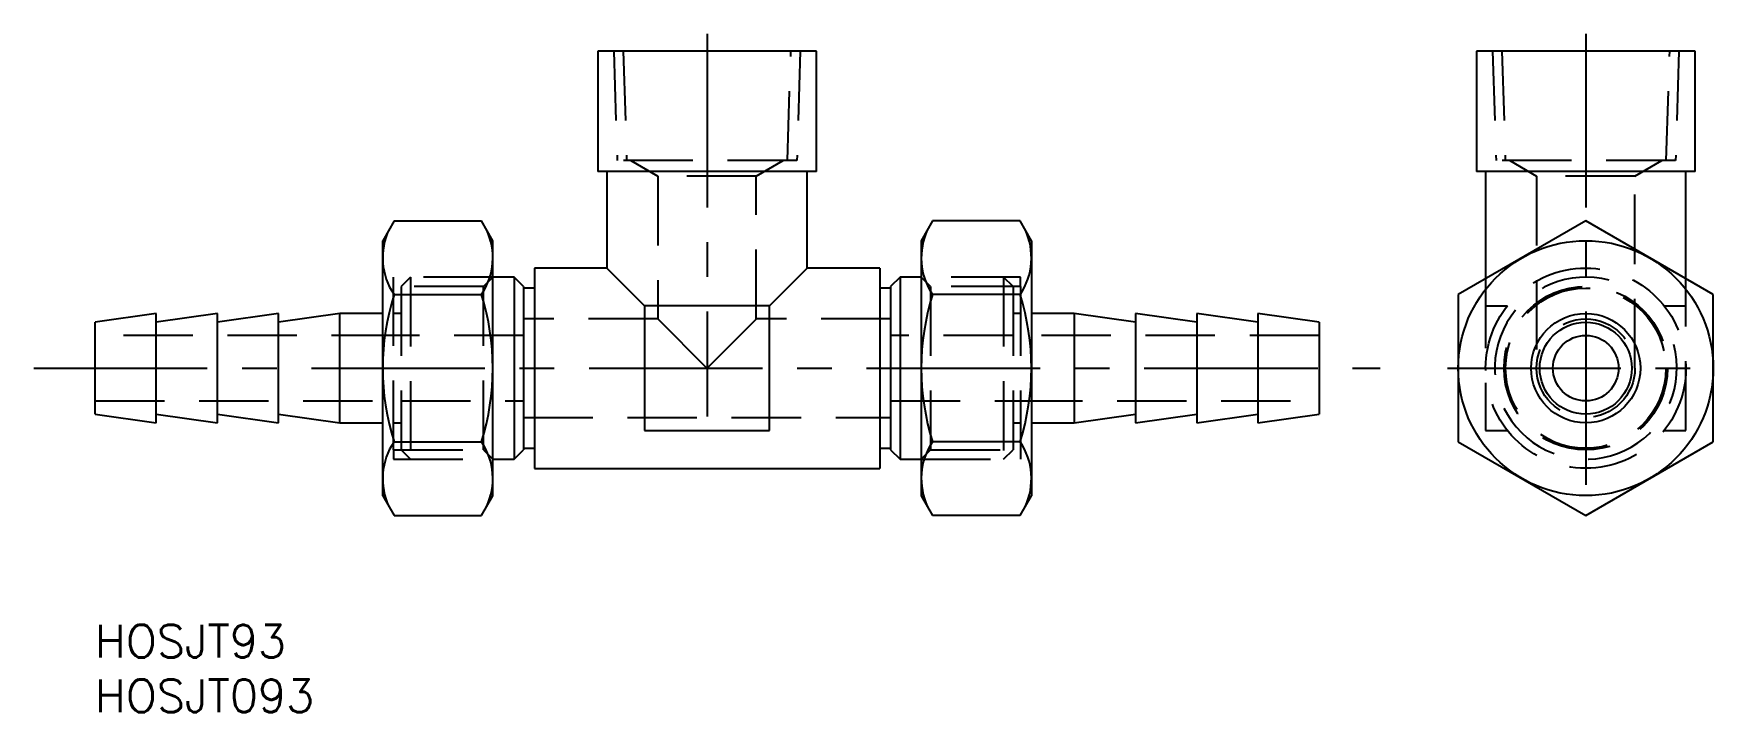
# Model space of a CAD drawing. Extents: x -6 to 149, y -8 to 54.
import ezdxf

# ---------------------------------------------------------------- set-up
doc = ezdxf.new("R2010")
doc.units = 0
doc.header["$LTSCALE"] = 0.5
doc.linetypes.add('CENTER', pattern=[50.8, 31.75, -6.35, 6.35, -6.35])
doc.linetypes.add('DASHED', pattern=[19.05, 12.7, -6.35])
for name, color, linetype in [('MSM_CENTER', 1, 'CENTER'), ('MSM_CONTINUOUS', 7, 'CONTINUOUS'), ('MSM_DASHED', 4, 'DASHED'), ('MSM_PART_NUMBER', 7, 'CONTINUOUS')]:
    doc.layers.add(name, color=color, linetype=linetype)
doc.styles.get("Standard").update_dxf_attribs({"font": 'txt.shx', "height": 3, "bigfont": 'bigfont.shx'})

msp = doc.modelspace()

# ---------------------------------------------------------------- linework, layer by layer
at = {"layer": 'MSM_CENTER'}
for p, q in [((56, 54.06), (56, 19.04)), ((136.4, 54.06), (136.4, 11.22)), ((-5.6, 23.47), (117.6, 23.47)), ((123.74, 23.47), (149.07, 23.47))]:
    msp.add_line(p, q, dxfattribs=at)
at = {"layer": 'MSM_CONTINUOUS'}
for p, q in [((46, 52.47), (46, 41.47)), ((66, 52.47), (46, 52.47)), ((66, 41.47), (66, 52.47)), ((146.4, 52.47), (126.41, 52.47)), ((126.41, 52.47), (126.41, 41.47)), ((146.4, 41.47), (146.4, 52.47)), ((66, 41.47), (46, 41.47)), ((46.84, 41.47), (46.84, 32.63)), ((65.16, 32.63), (65.16, 41.47)), ((146.4, 41.47), (126.41, 41.47)), ((127.24, 41.47), (127.24, 31.64)), ((145.57, 31.64), (145.57, 41.47)), ((27.36, 36.94), (26.32, 35.13)), ((27.36, 36.94), (35.36, 36.94)), ((36.4, 35.13), (35.36, 36.94)), ((76.64, 36.94), (75.6, 35.13)), ((84.64, 36.94), (76.64, 36.94)), ((85.68, 35.13), (84.64, 36.94)), ((136.4, 36.94), (124.74, 30.2)), ((148.07, 30.2), (136.4, 36.94)), ((26.32, 11.8), (26.32, 35.13)), ((36.4, 11.8), (36.4, 35.13)), ((75.6, 35.13), (75.6, 11.8)), ((85.68, 35.13), (85.68, 11.8)), ((46.84, 32.63), (40.2, 32.63)), ((40.2, 32.63), (40.2, 14.3)), ((46.84, 32.63), (50.29, 29.18)), ((61.71, 29.18), (65.16, 32.63)), ((71.8, 32.63), (65.16, 32.63)), ((71.8, 32.63), (71.8, 14.3)), ((38.34, 31.8), (36.4, 31.8)), ((39.2, 30.94), (38.34, 31.8)), ((38.34, 31.8), (38.34, 15.14)), ((39.2, 30.94), (39.2, 15.99)), ((73.66, 31.8), (72.8, 30.94)), ((72.8, 30.94), (72.8, 15.99)), ((75.6, 31.8), (73.66, 31.8)), ((73.66, 31.8), (73.66, 15.14)), ((27.36, 30.2), (35.36, 30.2)), ((40.2, 30.8), (39.2, 30.8)), ((72.8, 30.8), (71.8, 30.8)), ((84.64, 30.2), (76.64, 30.2)), ((124.74, 30.2), (124.74, 16.73)), ((148.07, 16.73), (148.07, 30.2)), ((5.6, 28.47), (0, 27.68)), ((11.2, 28.47), (5.6, 27.68)), ((5.6, 18.47), (5.6, 28.47)), ((16.8, 28.47), (11.2, 27.68)), ((11.2, 18.47), (11.2, 28.47)), ((16.8, 18.47), (16.8, 28.47)), ((22.4, 28.47), (16.8, 27.68)), ((26.32, 28.47), (22.4, 28.47)), ((22.4, 18.47), (22.4, 28.47)), ((50.29, 29.18), (50.29, 17.76)), ((61.71, 29.18), (50.29, 29.18)), ((61.71, 17.76), (61.71, 29.18)), ((89.6, 28.47), (85.68, 28.47)), ((95.2, 27.68), (89.6, 28.47)), ((89.6, 28.47), (89.6, 18.47)), ((100.8, 27.68), (95.2, 28.47)), ((95.2, 28.47), (95.2, 18.47)), ((106.4, 27.68), (100.8, 28.47)), ((100.8, 28.47), (100.8, 18.47)), ((112, 27.68), (106.4, 28.47)), ((106.4, 28.47), (106.4, 18.47)), ((0, 19.25), (0, 27.68)), ((112, 27.68), (112, 19.25)), ((0, 19.25), (5.6, 18.47)), ((5.6, 19.25), (11.2, 18.47)), ((11.2, 19.25), (16.8, 18.47)), ((16.8, 19.25), (22.4, 18.47)), ((89.6, 18.47), (95.2, 19.25)), ((95.2, 18.47), (100.8, 19.25)), ((100.8, 18.47), (106.4, 19.25)), ((106.4, 18.47), (112, 19.25)), ((22.4, 18.47), (26.32, 18.47)), ((50.29, 17.76), (61.71, 17.76)), ((85.68, 18.47), (89.6, 18.47)), ((27.36, 16.73), (35.36, 16.73)), ((38.34, 15.14), (39.2, 15.99)), ((39.2, 16.14), (40.2, 16.14)), ((71.8, 16.14), (72.8, 16.14)), ((72.8, 15.99), (73.66, 15.14)), ((84.64, 16.73), (76.64, 16.73)), ((124.74, 16.73), (136.4, 10)), ((136.4, 10), (148.07, 16.73)), ((36.4, 15.14), (38.34, 15.14)), ((40.2, 14.3), (71.8, 14.3)), ((73.66, 15.14), (75.6, 15.14)), ((26.32, 11.8), (27.36, 10)), ((35.36, 10), (36.4, 11.8)), ((75.6, 11.8), (76.64, 10)), ((84.64, 10), (85.68, 11.8)), ((27.36, 10), (35.36, 10)), ((84.64, 10), (76.64, 10))]:
    msp.add_line(p, q, dxfattribs=at)
for radius in [11.66, 5, 4.21, 3]:
    msp.add_circle((136.4, 23.47), radius, dxfattribs=at)
for centre, radius, start, end in [((32.28, 33.57), 5.96, 154.3842, 214.3842), ((30.44, 33.57), 5.96, 325.6158, 25.6158), ((81.56, 33.57), 5.96, 154.3842, 214.3842), ((79.72, 33.57), 5.96, 325.6158, 25.6158), ((48.61, 23.47), 22.29, 162.412, 197.588), ((14.11, 23.47), 22.29, 342.412, 17.588), ((97.89, 23.47), 22.29, 162.412, 197.588), ((63.39, 23.47), 22.29, 342.412, 17.588), ((32.28, 13.37), 5.96, 145.6158, 205.6158), ((30.44, 13.37), 5.96, 334.3842, 34.3842), ((81.56, 13.37), 5.96, 145.6158, 205.6158), ((79.72, 13.37), 5.96, 334.3842, 34.3842)]:
    msp.add_arc(centre, radius, start, end, dxfattribs=at)
at = {"layer": 'MSM_DASHED'}
for p, q in [((47.47, 52.47), (47.78, 42.47)), ((48.33, 52.47), (48.64, 42.47)), ((63.36, 42.47), (63.67, 52.47)), ((64.53, 52.47), (64.22, 42.47)), ((127.87, 52.47), (128.19, 42.47)), ((128.73, 52.47), (129.04, 42.47)), ((143.77, 42.47), (144.08, 52.47)), ((144.93, 52.47), (144.62, 42.47)), ((64.22, 42.47), (47.78, 42.47)), ((49.04, 42.47), (51.5, 41.05)), ((60.5, 41.05), (62.96, 42.47)), ((144.62, 42.47), (128.19, 42.47)), ((129.44, 42.47), (131.9, 41.05)), ((140.9, 41.05), (143.37, 42.47)), ((51.5, 41.05), (51.5, 27.97)), ((60.5, 41.05), (51.5, 41.05)), ((60.5, 27.97), (60.5, 41.05)), ((131.9, 41.05), (131.9, 23.47)), ((140.9, 41.05), (131.9, 41.05)), ((140.9, 23.47), (140.9, 41.05)), ((36.4, 31.8), (27.32, 31.8)), ((27.32, 30.94), (27.32, 31.8)), ((35.54, 30.94), (27.32, 30.94)), ((27.32, 15.99), (27.32, 30.94)), ((28.86, 31.8), (28, 30.94)), ((28, 30.94), (28, 15.99)), ((28.86, 31.8), (28.86, 15.14)), ((36.4, 31.8), (35.54, 30.94)), ((35.54, 15.99), (35.54, 30.94)), ((84.68, 31.8), (75.6, 31.8)), ((76.46, 30.94), (75.6, 31.8)), ((84.68, 30.94), (76.46, 30.94)), ((76.46, 30.94), (76.46, 15.99)), ((84, 30.94), (83.14, 31.8)), ((83.14, 31.8), (83.14, 15.14)), ((84, 30.94), (84, 15.99)), ((84.68, 30.94), (84.68, 31.8)), ((84.68, 30.94), (84.68, 15.99)), ((127.24, 31.64), (127.24, 17.76)), ((145.57, 17.76), (145.57, 31.64)), ((28, 28.47), (27.32, 28.47)), ((51.5, 27.97), (39.2, 27.97)), ((51.5, 27.97), (56, 23.47)), ((56, 23.47), (60.5, 27.97)), ((72.8, 27.97), (60.5, 27.97)), ((84.68, 28.47), (84, 28.47)), ((127.24, 29.18), (129.24, 29.18)), ((143.57, 29.18), (145.57, 29.18)), ((28, 26.47), (0, 26.47)), ((39.2, 26.47), (28, 26.47)), ((84, 26.47), (72.8, 26.47)), ((112, 26.47), (84, 26.47)), ((0, 20.47), (28, 20.47)), ((28, 20.47), (39.2, 20.47)), ((72.8, 20.47), (84, 20.47)), ((84, 20.47), (112, 20.47)), ((39.2, 18.97), (72.8, 18.97)), ((27.32, 18.47), (28, 18.47)), ((84, 18.47), (84.68, 18.47)), ((127.24, 17.76), (129.24, 17.76)), ((143.57, 17.76), (145.57, 17.76)), ((27.32, 15.99), (35.54, 15.99)), ((27.32, 15.99), (27.32, 15.14)), ((28, 15.99), (28.86, 15.14)), ((35.54, 15.99), (36.4, 15.14)), ((75.6, 15.14), (76.46, 15.99)), ((76.46, 15.99), (84.68, 15.99)), ((83.14, 15.14), (84, 15.99)), ((84.68, 15.99), (84.68, 15.14)), ((27.32, 15.14), (36.4, 15.14)), ((75.6, 15.14), (84.68, 15.14))]:
    msp.add_line(p, q, dxfattribs=at)
for radius in [9.16, 7.48, 7.33, 4.5]:
    msp.add_circle((136.4, 23.47), radius, dxfattribs=at)
msp.add_arc((136.4, 23.47), 8.33, 75, 15, dxfattribs=at)

# ---------------------------------------------------------------- texts
at = {"layer": 'MSM_PART_NUMBER'}
for s, p in [('HOSJT93', (0, -3)), ('HOSJT093', (0, -8))]:
    msp.add_text(s, height=3, dxfattribs=at).set_placement(p)

doc.saveas('drawing.dxf')
